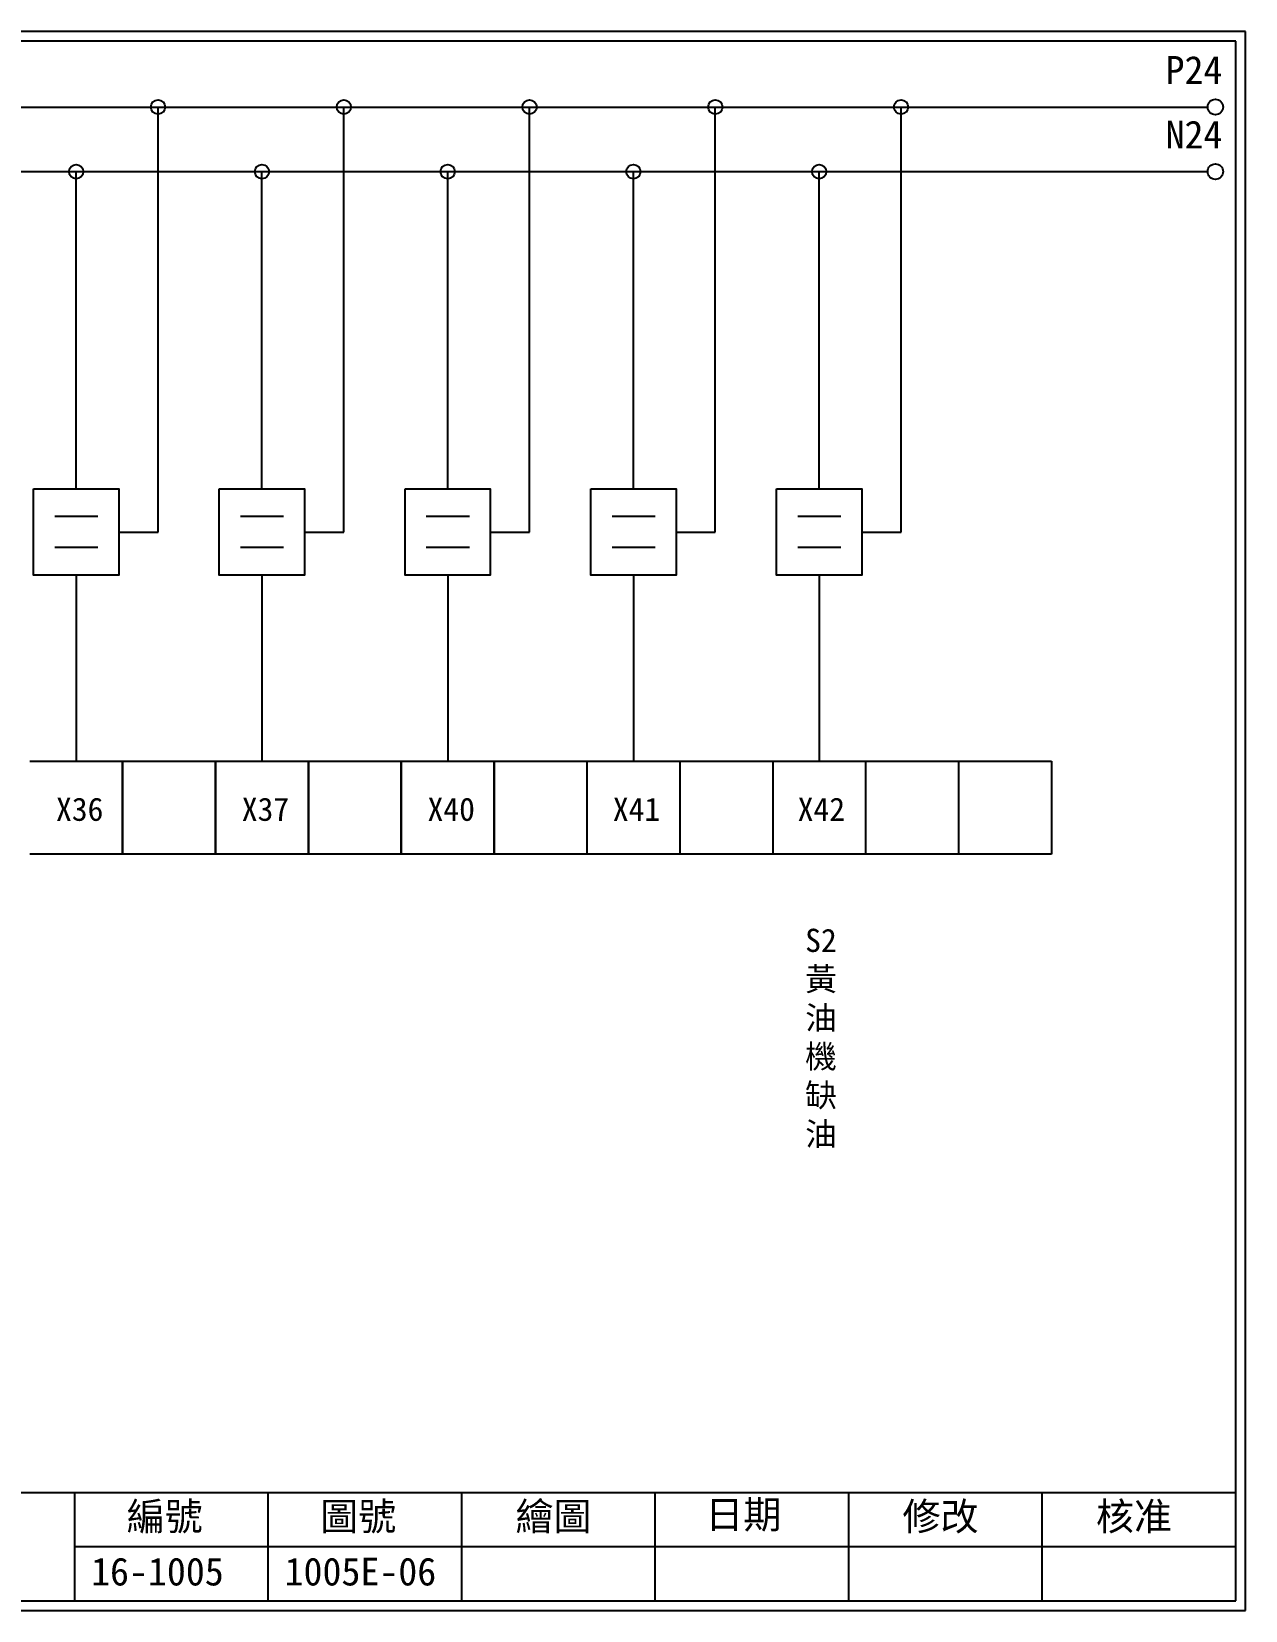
# Model space of a CAD drawing. Extents: x 275 to 562, y 265 to 469.
# Drawn here: x 405.1 to 561.9, y 264.9 to 468.9 of the extents above; entities that cross this region are included whole.
import ezdxf

# ---------------------------------------------------------------- set-up
doc = ezdxf.new("R2010")
doc.units = 0
doc.layers.get('0').update_dxf_attribs({"linetype": 'CONTINUOUS'})
doc.layers.add('圖框層', color=7, linetype='CONTINUOUS')
doc.layers.add('標尺寸層', color=3, linetype='CONTINUOUS')
doc.styles.add('CNS', font='romanc.shx', dxfattribs={"bigfont": 'chineset.shx'})
doc.styles.add('STSL', font='kaiu.ttf')

msp = doc.modelspace()

# ---------------------------------------------------------------- linework, layer by layer
at = {"color": 7}
for p, q in [((421.41, 404.26), (421.41, 459.17)), ((445.41, 404.26), (445.41, 459.17)), ((469.41, 404.26), (469.41, 459.17)), ((493.41, 404.26), (493.41, 459.17)), ((517.41, 404.26), (517.41, 459.17)), ((416.34, 404.26), (421.41, 404.26)), ((440.34, 404.26), (445.41, 404.26)), ((464.34, 404.26), (469.41, 404.26)), ((488.34, 404.26), (493.41, 404.26)), ((512.34, 404.26), (517.41, 404.26))]:
    msp.add_line(p, q, dxfattribs=at)
for points in [[(405.32, 409.84), (416.34, 409.84), (416.34, 398.68), (405.32, 398.68)], [(429.32, 409.84), (440.34, 409.84), (440.34, 398.68), (429.32, 398.68)], [(453.32, 409.84), (464.34, 409.84), (464.34, 398.68), (453.32, 398.68)], [(477.32, 409.84), (488.34, 409.84), (488.34, 398.68), (477.32, 398.68)], [(501.32, 409.84), (512.34, 409.84), (512.34, 398.68), (501.32, 398.68)]]:
    msp.add_lwpolyline(points, close=True, dxfattribs=at)
for centre in [(558.02, 459.17), (558.02, 450.82)]:
    msp.add_circle(centre, 1, dxfattribs=at)
at = {"layer": '圖框層', "color": 7}
for p, q in [((561.9, 468.91), (274.9, 468.91)), ((560.65, 467.66), (276.15, 467.66)), ((560.65, 266.2), (560.65, 467.66)), ((561.9, 264.95), (561.9, 468.91)), ((276.15, 280.2), (560.65, 280.2)), ((410.65, 266.2), (410.65, 280.2)), ((435.65, 266.2), (435.65, 280.2)), ((460.65, 266.2), (460.65, 280.2)), ((485.65, 266.2), (485.65, 280.2)), ((510.65, 266.2), (510.65, 280.2)), ((535.65, 266.2), (535.65, 280.2)), ((410.65, 273.2), (560.65, 273.2)), ((276.15, 266.2), (560.65, 266.2)), ((274.9, 264.95), (561.9, 264.95))]:
    msp.add_line(p, q, dxfattribs=at)
at = {"layer": '標尺寸層', "color": 7}
for p, q in [((279.42, 459.17), (557.02, 459.17)), ((279.42, 450.82), (557.02, 450.82)), ((410.83, 409.84), (410.83, 450.82)), ((434.83, 409.84), (434.83, 450.82)), ((458.83, 409.84), (458.83, 450.82)), ((482.83, 409.84), (482.83, 450.82)), ((506.83, 409.84), (506.83, 450.82)), ((408.07, 406.29), (413.64, 406.29)), ((432.07, 406.29), (437.64, 406.29)), ((456.07, 406.29), (461.64, 406.29)), ((480.07, 406.29), (485.64, 406.29)), ((504.07, 406.29), (509.64, 406.29)), ((408.07, 402.32), (413.64, 402.32)), ((432.07, 402.32), (437.64, 402.32)), ((456.07, 402.32), (461.64, 402.32)), ((480.07, 402.32), (485.64, 402.32)), ((504.07, 402.32), (509.64, 402.32)), ((410.83, 398.68), (410.83, 374.64)), ((434.83, 398.68), (434.83, 374.64)), ((458.83, 398.68), (458.83, 374.64)), ((482.83, 398.68), (482.83, 374.64)), ((506.83, 398.68), (506.83, 374.64)), ((404.83, 374.64), (416.83, 374.64)), ((416.83, 374.64), (416.83, 362.64)), ((416.83, 374.64), (428.83, 374.64)), ((416.83, 362.64), (416.83, 374.64)), ((428.83, 374.64), (428.83, 362.64)), ((428.83, 374.64), (440.83, 374.64)), ((428.83, 362.64), (428.83, 374.64)), ((440.83, 374.64), (440.83, 362.64)), ((440.83, 374.64), (452.83, 374.64)), ((440.83, 362.64), (440.83, 374.64)), ((452.83, 374.64), (452.83, 362.64)), ((452.83, 374.64), (464.83, 374.64)), ((452.83, 362.64), (452.83, 374.64)), ((464.83, 374.64), (464.83, 362.64)), ((464.83, 374.64), (476.83, 374.64)), ((464.83, 362.64), (464.83, 374.64)), ((476.83, 374.64), (476.83, 362.64)), ((476.83, 374.64), (488.83, 374.64)), ((476.83, 374.64), (482.83, 374.64)), ((488.83, 374.64), (488.83, 362.64)), ((488.83, 374.64), (500.83, 374.64)), ((500.83, 374.64), (500.83, 362.64)), ((500.83, 374.64), (512.83, 374.64)), ((500.83, 374.64), (506.83, 374.64)), ((512.83, 374.64), (512.83, 362.64)), ((512.83, 374.64), (524.83, 374.64)), ((524.83, 374.64), (524.83, 362.64)), ((524.83, 374.64), (536.83, 374.64)), ((524.83, 374.64), (530.83, 374.64)), ((536.83, 374.64), (536.83, 362.64)), ((416.83, 362.64), (404.83, 362.64)), ((428.83, 362.64), (416.83, 362.64)), ((440.83, 362.64), (428.83, 362.64)), ((452.83, 362.64), (440.83, 362.64)), ((464.83, 362.64), (452.83, 362.64)), ((476.83, 362.64), (464.83, 362.64)), ((488.83, 362.64), (476.83, 362.64)), ((500.83, 362.64), (488.83, 362.64)), ((512.83, 362.64), (500.83, 362.64)), ((524.83, 362.64), (512.83, 362.64)), ((536.83, 362.64), (524.83, 362.64))]:
    msp.add_line(p, q, dxfattribs=at)
for centre in [(421.41, 459.17), (445.41, 459.17), (469.41, 459.17), (493.41, 459.17), (517.41, 459.17), (410.83, 450.82), (434.83, 450.82), (458.83, 450.82), (482.83, 450.82), (506.83, 450.82)]:
    msp.add_circle(centre, 0.92, dxfattribs=at)

# ---------------------------------------------------------------- texts
at = {"layer": '圖框層', "color": 7, "style": 'STSL'}
for s, height, p in [('P24', 3.6, (551.58, 462.16)), ('N24', 3.6, (551.58, 453.81)), ('X36', 3, (408.23, 366.95)), ('X37', 3, (432.23, 366.95)), ('X40', 3, (456.23, 366.95)), ('X41', 3, (480.17, 366.95)), ('X42', 3, (504.05, 366.95)), ('繪圖', 3.6, (467.59, 275.29)), ('日期', 3.6, (492.12, 275.53)), ('編號', 3.6, (417.36, 275.28)), ('圖號', 3.6, (442.36, 275.28)), ('修改', 3.6, (517.59, 275.29)), ('核准', 3.6, (542.59, 275.29)), ('16-1005', 3.6, (412.76, 268.17)), ('1005E-06', 3.6, (437.76, 268.17))]:
    msp.add_text(s, height=height, dxfattribs=at).set_placement(p)
at = {"layer": '標尺寸層', "color": 7, "insert": (507.06, 338.85), "char_height": 3, "width": 4.9608, "attachment_point": 5, "style": 'CNS'}
msp.add_mtext('{\\fDFKai-SB|b0|i0|c136|p65;S2黃油機缺油}', dxfattribs=at)

doc.saveas('drawing.dxf')
